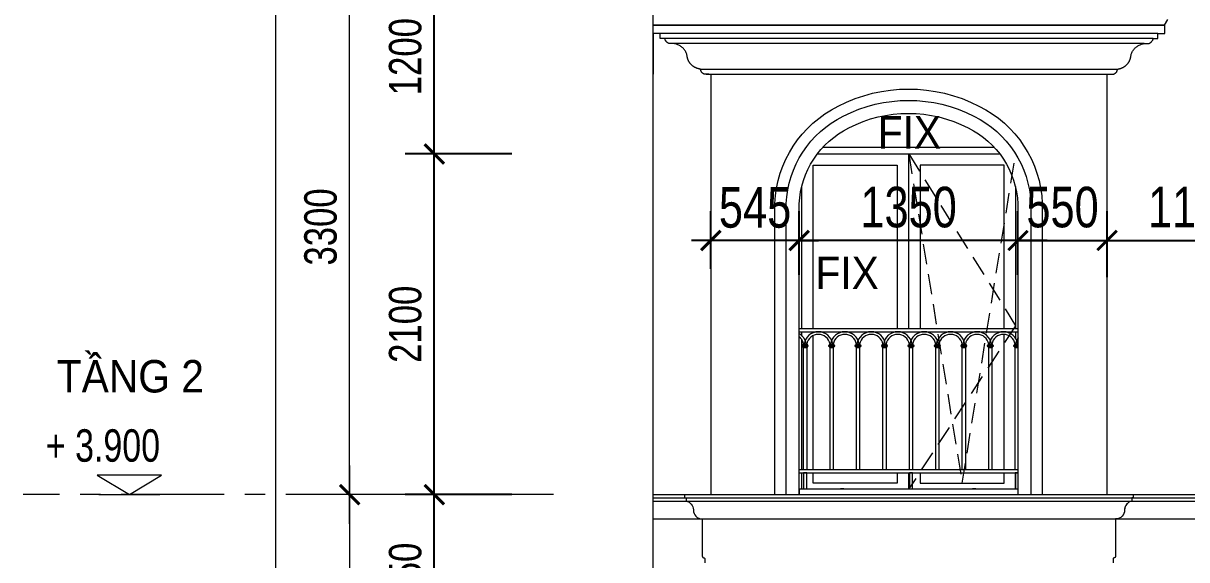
# Model space of a CAD drawing. Header units: millimetres. Extents: x -78046 to 260989, y -99288 to 158505.
# Drawn here: x 208269 to 215448, y 70447 to 73754 of the extents above; entities that cross this region are included whole.
import ezdxf
from ezdxf.xclip import XClip

# ---------------------------------------------------------------- set-up
doc = ezdxf.new("R2010")
doc.units = ezdxf.units.MM
doc.header["$LTSCALE"] = 100
doc.header["$XCLIPFRAME"] = 0
doc.header["$PDMODE"] = 98
doc.linetypes.add('CENTER', pattern=[50.8, 31.75, -6.35, 6.35, -6.35])
doc.linetypes.add('HIDDEN', pattern=[0.375, 0.25, -0.125])
doc.layers.get('Defpoints').update_dxf_attribs({"lineweight": 13})
for name, color, linetype, lineweight in [('-CENTER', 143, 'CENTER', 13), ('-DIM', 9, 'Continuous', 13), ('-DOOR', 137, 'Continuous', 9), ('-HATCH', 8, 'Continuous', 5), ('-HIDE', 3, 'HIDDEN', 13), ('-KH', 143, 'Continuous', 13), ('-LINE1', 7, 'Continuous', 18), ('-TEXT', 7, 'Continuous', 15)]:
    doc.layers.add(name, color=color, linetype=linetype, lineweight=lineweight)
doc.styles.add('1', font='arial.ttf')
doc.styles.add('AVANH', font='VHAVAN_2.TTF', dxfattribs={"width": 0.8})
doc.styles.add('X-5M-DH-TUM1$0$AVANTH', font='arial.ttf', dxfattribs={"width": 0.9})
doc.dimstyles.new('C_100A3', dxfattribs={"dimscale": 100, "dimtxt": 2.5, "dimasz": 1.2, "dimexe": 1.8, "dimexo": 0, "dimgap": 0.75, "dimtad": 1, "dimdec": 0, "dimzin": 0, "dimdsep": 46, "dimtxsty": 'AVANH', "dimblk": 'ARCHTICK', "dimcen": 0, "dimdle": 1.8, "dimclrd": 256, "dimclre": 256, "dimclrt": 7, "dimadec": 0, "dimazin": 0, "dimtfac": 0.0001, "dimtdec": 0, "dimtix": 1, "dimtmove": 2, "dimatfit": 3, "dimldrblk": 'ARCHTICK', "dimfxl": 1.8, "dimtolj": 1, "dimtzin": 0, "dimarcsym": 0})

# ---------------------------------------------------------------- blocks, each defined once
blk = doc.blocks.new('_ARCHTICK')
at = {"const_width": 0.15}
blk.add_lwpolyline([(-0.5, -0.5), (0.5, 0.5)], dxfattribs=at)
blk = doc.blocks.new('*D87')
at = {"layer": '-DIM', "lineweight": -2, "transparency": 16777216}
for p, q in [((-1874.2, 4280), (-1874.2, 20)), ((-1119.9, 4100), (-2054.2, 4100)), ((-1119.9, 200), (-2054.2, 200))]:
    blk.add_line(p, q, dxfattribs=at)
at = {"layer": 'Defpoints', "color": 0, "transparency": 16777216}
for p in [(-1119.9, 4100), (-1874.2, 200), (-1119.9, 200)]:
    blk.add_point(p, dxfattribs=at)
at = {"layer": '-DIM', "lineweight": -2, "transparency": 16777216, "xscale": 120, "yscale": 120, "zscale": 120}
for p, rotation in [((-1874.2, 4100), 90), ((-1874.2, 200), 270)]:
    blk.add_blockref('_ARCHTICK', p, dxfattribs=dict(at, rotation=rotation))
at = {"layer": '-DIM', "color": 7, "transparency": 16777216, "insert": (-2052.7, 2150), "char_height": 200, "attachment_point": 5, "rotation": 90, "style": 'AVANH'}
blk.add_mtext('\\A1;3900', dxfattribs=at)
blk = doc.blocks.new('*D88')
at = {"layer": '-DIM', "lineweight": -2, "transparency": 16777216}
for p, q in [((-1874.2, 3920), (-1874.2, 7580)), ((-1119.9, 7400), (-2054.2, 7400)), ((-1119.9, 4100), (-2054.2, 4100))]:
    blk.add_line(p, q, dxfattribs=at)
at = {"layer": 'Defpoints', "color": 0, "transparency": 16777216}
for p in [(-1874.2, 7400), (-1119.9, 7400), (-1119.9, 4100)]:
    blk.add_point(p, dxfattribs=at)
at = {"layer": '-DIM', "lineweight": -2, "transparency": 16777216, "xscale": 120, "yscale": 120, "zscale": 120}
for p, rotation in [((-1874.2, 7400), 90), ((-1874.2, 4100), 270)]:
    blk.add_blockref('_ARCHTICK', p, dxfattribs=dict(at, rotation=rotation))
at = {"layer": '-DIM', "color": 7, "transparency": 16777216, "insert": (-2052.7, 5750), "char_height": 200, "attachment_point": 5, "rotation": 90, "style": 'AVANH'}
blk.add_mtext('\\A1;3300', dxfattribs=at)
blk = doc.blocks.new('*D92')
at = {"layer": '-DIM', "lineweight": -2, "transparency": 16777216}
for p, q in [((-2329.5, 20), (-2329.5, 14680)), ((-1119.9, 14500), (-2509.5, 14500)), ((-1119.9, 200), (-2509.5, 200))]:
    blk.add_line(p, q, dxfattribs=at)
at = {"layer": 'Defpoints', "color": 0, "transparency": 16777216}
for p in [(-2329.5, 14500), (-1119.9, 14500), (-1119.9, 200)]:
    blk.add_point(p, dxfattribs=at)
at = {"layer": '-DIM', "lineweight": -2, "transparency": 16777216, "xscale": 120, "yscale": 120, "zscale": 120}
for p, rotation in [((-2329.5, 14500), 90), ((-2329.5, 200), 270)]:
    blk.add_blockref('_ARCHTICK', p, dxfattribs=dict(at, rotation=rotation))
at = {"layer": '-DIM', "color": 7, "transparency": 16777216, "insert": (-2507.9, 7350), "char_height": 200, "attachment_point": 5, "rotation": 90, "style": 'AVANH'}
blk.add_mtext('\\A1;14300', dxfattribs=at)
blk = doc.blocks.new('cot')
at = {"layer": '-KH'}
blk.add_line((116899.3, -109063.7), (117274.3, -109063.7), dxfattribs=at)
blk.add_lwpolyline([(117285.6, -108943.7), (116888, -108943.7), (117086.8, -109063.7)], close=True, dxfattribs=at)
blk.add_solid([(117086.8, -109063.7), (117086.8, -108943.7), (117285.6, -108943.7), (117086.8, -109063.7)], dxfattribs=at)
blk = doc.blocks.new('lancan')
for p, q in [((-1.1, 988.8), (6547.2, 988.8)), ((-1.1, 968.8), (6547.2, 968.8)), ((1956.8, 889), (1948.5, 884)), ((1948.5, 884), (1948.5, 882)), ((1958.4, 884), (1948.5, 884)), ((1948.5, 882), (1956.8, 876.9)), ((1958.4, 882), (1948.5, 882)), ((1954.4, 893), (1954.4, 891)), ((1954.4, 893), (1958.4, 893)), ((1954.4, 891), (1956.8, 891)), ((1954.4, 874.9), (1954.4, 872.9)), ((1954.4, 874.9), (1956.8, 874.9)), ((1954.4, 872.9), (1958.4, 872.9)), ((1956.8, 891), (1956.8, 889)), ((1956.8, 891), (1958.4, 891)), ((1956.8, 889), (1979.2, 889)), ((1956.8, 876.9), (1956.8, 874.9)), ((1956.8, 876.9), (1979.2, 876.9)), ((1956.8, 874.9), (1958.4, 874.9)), ((1958.4, 893), (1977.6, 893)), ((1977.6, 891), (1958.4, 891)), ((1958.4, 882), (1958.4, 884)), ((1958.4, 884), (1977.6, 884)), ((1958.4, 882), (1977.6, 882)), ((1977.6, 874.9), (1958.4, 874.9)), ((1958.4, 120), (1958.4, 872.9)), ((1958.4, 872.9), (1977.6, 872.9)), ((1977.6, 893), (1981.6, 893)), ((1977.6, 891), (1979.2, 891)), ((1977.6, 884), (1977.6, 882)), ((1977.6, 884), (1987.4, 884)), ((1977.6, 882), (1987.4, 882)), ((1977.6, 874.9), (1979.2, 874.9)), ((1977.6, 872.9), (1977.6, 120)), ((1977.6, 872.9), (1981.6, 872.9)), ((1979.2, 889), (1979.2, 891)), ((1979.2, 891), (1981.6, 891)), ((1987.4, 884), (1979.2, 889)), ((1979.2, 876.9), (1987.4, 882)), ((1979.2, 874.9), (1979.2, 876.9)), ((1979.2, 874.9), (1981.6, 874.9)), ((1981.6, 891), (1981.6, 893)), ((1981.6, 872.9), (1981.6, 874.9)), ((1987.4, 882), (1987.4, 884)), ((2120, 889), (2111.7, 884)), ((2111.7, 884), (2111.7, 882)), ((2121.6, 884), (2111.7, 884)), ((2111.7, 882), (2120, 876.9)), ((2121.6, 882), (2111.7, 882)), ((2117.6, 893), (2117.6, 891)), ((2117.6, 893), (2121.6, 893)), ((2117.6, 891), (2120, 891)), ((2117.6, 874.9), (2117.6, 872.9)), ((2117.6, 874.9), (2120, 874.9)), ((2117.6, 872.9), (2121.6, 872.9)), ((2120, 891), (2120, 889)), ((2120, 891), (2121.6, 891)), ((2120, 889), (2142.4, 889)), ((2120, 876.9), (2120, 874.9)), ((2120, 876.9), (2142.4, 876.9)), ((2120, 874.9), (2121.6, 874.9)), ((2121.6, 893), (2140.8, 893)), ((2140.8, 891), (2121.6, 891)), ((2121.6, 882), (2121.6, 884)), ((2121.6, 884), (2140.8, 884)), ((2121.6, 882), (2140.8, 882)), ((2140.8, 874.9), (2121.6, 874.9)), ((2121.6, 120), (2121.6, 872.9)), ((2121.6, 872.9), (2140.8, 872.9)), ((2140.8, 893), (2144.8, 893)), ((2140.8, 891), (2142.4, 891)), ((2140.8, 884), (2140.8, 882)), ((2140.8, 884), (2150.6, 884)), ((2140.8, 882), (2150.6, 882)), ((2140.8, 874.9), (2142.4, 874.9)), ((2140.8, 872.9), (2140.8, 120)), ((2140.8, 872.9), (2144.8, 872.9)), ((2142.4, 889), (2142.4, 891)), ((2142.4, 891), (2144.8, 891)), ((2150.6, 884), (2142.4, 889)), ((2142.4, 876.9), (2150.6, 882)), ((2142.4, 874.9), (2142.4, 876.9)), ((2142.4, 874.9), (2144.8, 874.9)), ((2144.8, 891), (2144.8, 893)), ((2144.8, 872.9), (2144.8, 874.9)), ((2150.6, 882), (2150.6, 884)), ((2283.2, 889), (2274.9, 884)), ((2274.9, 884), (2274.9, 882)), ((2284.8, 884), (2274.9, 884)), ((2274.9, 882), (2283.2, 876.9)), ((2284.8, 882), (2274.9, 882)), ((2280.8, 893), (2280.8, 891)), ((2280.8, 893), (2284.8, 893)), ((2280.8, 891), (2283.2, 891)), ((2280.8, 874.9), (2280.8, 872.9)), ((2280.8, 874.9), (2283.2, 874.9)), ((2280.8, 872.9), (2284.8, 872.9)), ((2283.2, 891), (2283.2, 889)), ((2283.2, 891), (2284.8, 891)), ((2283.2, 889), (2305.6, 889)), ((2283.2, 876.9), (2283.2, 874.9)), ((2283.2, 876.9), (2305.6, 876.9)), ((2283.2, 874.9), (2284.8, 874.9)), ((2284.8, 893), (2304, 893)), ((2304, 891), (2284.8, 891)), ((2284.8, 882), (2284.8, 884)), ((2284.8, 884), (2304, 884)), ((2284.8, 882), (2304, 882)), ((2304, 874.9), (2284.8, 874.9)), ((2284.8, 120), (2284.8, 872.9)), ((2284.8, 872.9), (2304, 872.9)), ((2304, 893), (2308, 893)), ((2304, 891), (2305.6, 891)), ((2304, 884), (2304, 882)), ((2304, 884), (2313.8, 884)), ((2304, 882), (2313.8, 882)), ((2304, 874.9), (2305.6, 874.9)), ((2304, 872.9), (2304, 120)), ((2304, 872.9), (2308, 872.9)), ((2305.6, 889), (2305.6, 891)), ((2305.6, 891), (2308, 891)), ((2313.8, 884), (2305.6, 889)), ((2305.6, 876.9), (2313.8, 882)), ((2305.6, 874.9), (2305.6, 876.9)), ((2305.6, 874.9), (2308, 874.9)), ((2308, 891), (2308, 893)), ((2308, 872.9), (2308, 874.9)), ((2313.8, 882), (2313.8, 884)), ((2446.4, 889), (2438.1, 884)), ((2438.1, 884), (2438.1, 882)), ((2448, 884), (2438.1, 884)), ((2438.1, 882), (2446.4, 876.9)), ((2448, 882), (2438.1, 882)), ((2444, 893), (2444, 891)), ((2444, 893), (2448, 893)), ((2444, 891), (2446.4, 891)), ((2444, 874.9), (2444, 872.9)), ((2444, 874.9), (2446.4, 874.9)), ((2444, 872.9), (2448, 872.9)), ((2446.4, 891), (2446.4, 889)), ((2446.4, 891), (2448, 891)), ((2446.4, 889), (2468.8, 889)), ((2446.4, 876.9), (2446.4, 874.9)), ((2446.4, 876.9), (2468.8, 876.9)), ((2446.4, 874.9), (2448, 874.9)), ((2448, 893), (2467.2, 893)), ((2467.2, 891), (2448, 891)), ((2448, 882), (2448, 884)), ((2448, 884), (2467.2, 884)), ((2448, 882), (2467.2, 882)), ((2467.2, 874.9), (2448, 874.9)), ((2448, 120), (2448, 872.9)), ((2448, 872.9), (2467.2, 872.9)), ((2467.2, 893), (2471.2, 893)), ((2467.2, 891), (2468.8, 891)), ((2467.2, 884), (2467.2, 882)), ((2467.2, 884), (2477, 884)), ((2467.2, 882), (2477, 882)), ((2467.2, 874.9), (2468.8, 874.9)), ((2467.2, 872.9), (2467.2, 120)), ((2467.2, 872.9), (2471.2, 872.9)), ((2468.8, 889), (2468.8, 891)), ((2468.8, 891), (2471.2, 891)), ((2477, 884), (2468.8, 889)), ((2468.8, 876.9), (2477, 882)), ((2468.8, 874.9), (2468.8, 876.9)), ((2468.8, 874.9), (2471.2, 874.9)), ((2471.2, 891), (2471.2, 893)), ((2471.2, 872.9), (2471.2, 874.9)), ((2477, 882), (2477, 884)), ((2609.6, 889), (2601.3, 884)), ((2601.3, 884), (2601.3, 882)), ((2611.2, 884), (2601.3, 884)), ((2601.3, 882), (2609.6, 876.9)), ((2611.2, 882), (2601.3, 882)), ((2607.2, 893), (2607.2, 891)), ((2607.2, 893), (2611.2, 893)), ((2607.2, 891), (2609.6, 891)), ((2607.2, 874.9), (2607.2, 872.9)), ((2607.2, 874.9), (2609.6, 874.9)), ((2607.2, 872.9), (2611.2, 872.9)), ((2609.6, 891), (2609.6, 889)), ((2609.6, 891), (2611.2, 891)), ((2609.6, 889), (2632, 889)), ((2609.6, 876.9), (2609.6, 874.9)), ((2609.6, 876.9), (2632, 876.9)), ((2609.6, 874.9), (2611.2, 874.9)), ((2611.2, 893), (2630.4, 893)), ((2630.4, 891), (2611.2, 891)), ((2611.2, 882), (2611.2, 884)), ((2611.2, 884), (2630.4, 884)), ((2611.2, 882), (2630.4, 882)), ((2630.4, 874.9), (2611.2, 874.9)), ((2611.2, 120), (2611.2, 872.9)), ((2611.2, 872.9), (2630.4, 872.9)), ((2630.4, 893), (2634.4, 893)), ((2630.4, 891), (2632, 891)), ((2630.4, 884), (2630.4, 882)), ((2630.4, 884), (2640.2, 884)), ((2630.4, 882), (2640.2, 882)), ((2630.4, 874.9), (2632, 874.9)), ((2630.4, 872.9), (2630.4, 120)), ((2630.4, 872.9), (2634.4, 872.9)), ((2632, 889), (2632, 891)), ((2632, 891), (2634.4, 891)), ((2640.2, 884), (2632, 889)), ((2632, 876.9), (2640.2, 882)), ((2632, 874.9), (2632, 876.9)), ((2632, 874.9), (2634.4, 874.9)), ((2634.4, 891), (2634.4, 893)), ((2634.4, 872.9), (2634.4, 874.9)), ((2640.2, 882), (2640.2, 884)), ((2772.8, 889), (2764.5, 884)), ((2764.5, 884), (2764.5, 882)), ((2774.4, 884), (2764.5, 884)), ((2764.5, 882), (2772.8, 876.9)), ((2774.4, 882), (2764.5, 882)), ((2770.4, 893), (2770.4, 891)), ((2770.4, 893), (2774.4, 893)), ((2770.4, 891), (2772.8, 891)), ((2770.4, 874.9), (2770.4, 872.9)), ((2770.4, 874.9), (2772.8, 874.9)), ((2770.4, 872.9), (2774.4, 872.9)), ((2772.8, 891), (2772.8, 889)), ((2772.8, 891), (2774.4, 891)), ((2772.8, 889), (2795.2, 889)), ((2772.8, 876.9), (2772.8, 874.9)), ((2772.8, 876.9), (2795.2, 876.9)), ((2772.8, 874.9), (2774.4, 874.9)), ((2774.4, 893), (2793.6, 893)), ((2793.6, 891), (2774.4, 891)), ((2774.4, 882), (2774.4, 884)), ((2774.4, 884), (2793.6, 884)), ((2774.4, 882), (2793.6, 882)), ((2793.6, 874.9), (2774.4, 874.9)), ((2774.4, 120), (2774.4, 872.9)), ((2774.4, 872.9), (2793.6, 872.9)), ((2793.6, 893), (2797.6, 893)), ((2793.6, 891), (2795.2, 891)), ((2793.6, 884), (2793.6, 882)), ((2793.6, 884), (2803.4, 884)), ((2793.6, 882), (2803.4, 882)), ((2793.6, 874.9), (2795.2, 874.9)), ((2793.6, 872.9), (2793.6, 120)), ((2793.6, 872.9), (2797.6, 872.9)), ((2795.2, 889), (2795.2, 891)), ((2795.2, 891), (2797.6, 891)), ((2803.4, 884), (2795.2, 889)), ((2795.2, 876.9), (2803.4, 882)), ((2795.2, 874.9), (2795.2, 876.9)), ((2795.2, 874.9), (2797.6, 874.9)), ((2797.6, 891), (2797.6, 893)), ((2797.6, 872.9), (2797.6, 874.9)), ((2803.4, 882), (2803.4, 884)), ((2936, 889), (2927.7, 884)), ((2927.7, 884), (2927.7, 882)), ((2937.6, 884), (2927.7, 884)), ((2927.7, 882), (2936, 876.9)), ((2937.6, 882), (2927.7, 882)), ((2933.6, 893), (2933.6, 891)), ((2933.6, 893), (2937.6, 893)), ((2933.6, 891), (2936, 891)), ((2933.6, 874.9), (2933.6, 872.9)), ((2933.6, 874.9), (2936, 874.9)), ((2933.6, 872.9), (2937.6, 872.9)), ((2936, 891), (2936, 889)), ((2936, 891), (2937.6, 891)), ((2936, 889), (2958.4, 889)), ((2936, 876.9), (2936, 874.9)), ((2936, 876.9), (2958.4, 876.9)), ((2936, 874.9), (2937.6, 874.9)), ((2937.6, 893), (2956.8, 893)), ((2956.8, 891), (2937.6, 891)), ((2937.6, 882), (2937.6, 884)), ((2937.6, 884), (2956.8, 884)), ((2937.6, 882), (2956.8, 882)), ((2956.8, 874.9), (2937.6, 874.9)), ((2937.6, 120), (2937.6, 872.9)), ((2937.6, 872.9), (2956.8, 872.9)), ((2956.8, 893), (2960.8, 893)), ((2956.8, 891), (2958.4, 891)), ((2956.8, 884), (2956.8, 882)), ((2956.8, 884), (2966.6, 884)), ((2956.8, 882), (2966.6, 882)), ((2956.8, 874.9), (2958.4, 874.9)), ((2956.8, 872.9), (2956.8, 120)), ((2956.8, 872.9), (2960.8, 872.9)), ((2958.4, 889), (2958.4, 891)), ((2958.4, 891), (2960.8, 891)), ((2966.6, 884), (2958.4, 889)), ((2958.4, 876.9), (2966.6, 882)), ((2958.4, 874.9), (2958.4, 876.9)), ((2958.4, 874.9), (2960.8, 874.9)), ((2960.8, 891), (2960.8, 893)), ((2960.8, 872.9), (2960.8, 874.9)), ((2966.6, 882), (2966.6, 884)), ((3099.2, 889), (3090.9, 884)), ((3090.9, 884), (3090.9, 882)), ((3100.8, 884), (3090.9, 884)), ((3090.9, 882), (3099.2, 876.9)), ((3100.8, 882), (3090.9, 882)), ((3096.8, 893), (3096.8, 891)), ((3096.8, 893), (3100.8, 893)), ((3096.8, 891), (3099.2, 891)), ((3096.8, 874.9), (3096.8, 872.9)), ((3096.8, 874.9), (3099.2, 874.9)), ((3096.8, 872.9), (3100.8, 872.9)), ((3099.2, 891), (3099.2, 889)), ((3099.2, 891), (3100.8, 891)), ((3099.2, 889), (3121.6, 889)), ((3099.2, 876.9), (3099.2, 874.9)), ((3099.2, 876.9), (3121.6, 876.9)), ((3099.2, 874.9), (3100.8, 874.9)), ((3100.8, 893), (3120, 893)), ((3120, 891), (3100.8, 891)), ((3100.8, 882), (3100.8, 884)), ((3100.8, 884), (3120, 884)), ((3100.8, 882), (3120, 882)), ((3120, 874.9), (3100.8, 874.9)), ((3100.8, 120), (3100.8, 872.9)), ((3100.8, 872.9), (3120, 872.9)), ((3120, 893), (3124, 893)), ((3120, 891), (3121.6, 891)), ((3120, 884), (3120, 882)), ((3120, 884), (3129.8, 884)), ((3120, 882), (3129.8, 882)), ((3120, 874.9), (3121.6, 874.9)), ((3120, 872.9), (3120, 120)), ((3120, 872.9), (3124, 872.9)), ((3121.6, 889), (3121.6, 891)), ((3121.6, 891), (3124, 891)), ((3129.8, 884), (3121.6, 889)), ((3121.6, 876.9), (3129.8, 882)), ((3121.6, 874.9), (3121.6, 876.9)), ((3121.6, 874.9), (3124, 874.9)), ((3124, 891), (3124, 893)), ((3124, 872.9), (3124, 874.9)), ((3129.8, 882), (3129.8, 884)), ((3262.4, 889), (3254.1, 884)), ((3254.1, 884), (3254.1, 882)), ((3264, 884), (3254.1, 884)), ((3254.1, 882), (3262.4, 876.9)), ((3264, 882), (3254.1, 882)), ((3260, 893), (3260, 891)), ((3260, 893), (3264, 893)), ((3260, 891), (3262.4, 891)), ((3260, 874.9), (3260, 872.9)), ((3260, 874.9), (3262.4, 874.9)), ((3260, 872.9), (3264, 872.9)), ((3262.4, 891), (3262.4, 889)), ((3262.4, 891), (3264, 891)), ((3262.4, 889), (3284.8, 889)), ((3262.4, 876.9), (3262.4, 874.9)), ((3262.4, 876.9), (3284.8, 876.9)), ((3262.4, 874.9), (3264, 874.9)), ((3264, 893), (3283.2, 893)), ((3283.2, 891), (3264, 891)), ((3264, 882), (3264, 884)), ((3264, 884), (3283.2, 884)), ((3264, 882), (3283.2, 882)), ((3283.2, 874.9), (3264, 874.9)), ((3264, 120), (3264, 872.9)), ((3264, 872.9), (3283.2, 872.9)), ((3283.2, 893), (3287.2, 893)), ((3283.2, 891), (3284.8, 891)), ((3283.2, 884), (3283.2, 882)), ((3283.2, 884), (3293, 884)), ((3283.2, 882), (3293, 882)), ((3283.2, 874.9), (3284.8, 874.9)), ((3283.2, 872.9), (3283.2, 120)), ((3283.2, 872.9), (3287.2, 872.9)), ((-1.1, 120), (6547.2, 120)), ((-1.1, 100), (6547.2, 100)), ((-1.1, 0), (6547.2, 0))]:
    blk.add_line(p, q)
for points in [[(1977.6, 100), (1958.4, 100), (1958.4, 0), (1977.6, 0)], [(2630.4, 100), (2611.2, 100), (2611.2, 0), (2630.4, 0)], [(3283.2, 100), (3264, 100), (3264, 0), (3283.2, 0)]]:
    blk.add_lwpolyline(points, close=True)
for centre, radius, start, end in [((1886.4, 879.8), 89.2, 8.53041, 171.46959), ((1886.4, 879.8), 73.2, 10.41372, 169.58628), ((2049.6, 879.8), 89.2, 8.53041, 171.46959), ((2049.6, 879.8), 73.2, 10.41372, 169.58628), ((2212.8, 879.8), 89.2, 8.53041, 171.46959), ((2212.8, 879.8), 73.2, 10.41372, 169.58628), ((2376, 879.8), 89.2, 8.53041, 171.46959), ((2376, 879.8), 73.2, 10.41372, 169.58628), ((2539.2, 879.8), 89.2, 8.53041, 171.46959), ((2539.2, 879.8), 73.2, 10.41372, 169.58628), ((2702.4, 879.8), 89.2, 8.53041, 171.46959), ((2702.4, 879.8), 73.2, 10.41372, 169.58628), ((2865.6, 879.8), 89.2, 8.53041, 171.46959), ((2865.6, 879.8), 73.2, 10.41372, 169.58628), ((3028.8, 879.8), 89.2, 8.53041, 171.46959), ((3028.8, 879.8), 73.2, 10.41372, 169.58628), ((3192, 879.8), 89.2, 8.53041, 171.46959), ((3192, 879.8), 73.2, 10.41372, 169.58628), ((3355.2, 879.8), 89.2, 8.53041, 171.46959), ((3355.2, 879.8), 73.2, 10.41372, 169.58628)]:
    blk.add_arc(centre, radius, start, end)
blk = doc.blocks.new('*D599')
at = {"layer": 'Defpoints', "lineweight": -2, "transparency": 16777216}
for p, q in [((213057, 72203.2), (213057, 72594.6)), ((214407, 72203.2), (214407, 72594.6)), ((214587, 72414.6), (212877, 72414.6))]:
    blk.add_line(p, q, dxfattribs=at)
at = {"layer": 'Defpoints', "color": 0, "transparency": 16777216}
for p in [(213057, 72414.6), (213057, 72203.2), (214407, 72203.2)]:
    blk.add_point(p, dxfattribs=at)
at = {"layer": 'Defpoints', "lineweight": -2, "transparency": 16777216, "xscale": 120, "yscale": 120, "zscale": 120, "rotation": 180}
blk.add_blockref('_ARCHTICK', (213057, 72414.6), dxfattribs=at)
at = {"layer": 'Defpoints', "lineweight": -2, "transparency": 16777216, "xscale": 120, "yscale": 120, "zscale": 120}
blk.add_blockref('_ARCHTICK', (214407, 72414.6), dxfattribs=at)
at = {"layer": 'Defpoints', "color": 7, "transparency": 16777216, "insert": (213732, 72618.9), "char_height": 250, "attachment_point": 5, "style": 'AVANH'}
blk.add_mtext('\\A1;1350', dxfattribs=at)
blk = doc.blocks.new('*D590')
at = {"layer": 'Defpoints', "lineweight": -2, "transparency": 16777216}
for p, q in [((212512.1, 72239.6), (212512.1, 72594.6)), ((213057, 72265.6), (213057, 72594.6)), ((212512.1, 72414.6), (212392.1, 72414.6)), ((213057, 72414.6), (212512.1, 72414.6)), ((213057, 72414.6), (213177, 72414.6))]:
    blk.add_line(p, q, dxfattribs=at)
at = {"layer": 'Defpoints', "color": 0, "transparency": 16777216}
for p in [(212512.1, 72414.6), (212512.1, 72239.6), (213057, 72265.6)]:
    blk.add_point(p, dxfattribs=at)
at = {"layer": 'Defpoints', "lineweight": -2, "transparency": 16777216, "xscale": 120, "yscale": 120, "zscale": 120}
blk.add_blockref('_ARCHTICK', (212512.1, 72414.6), dxfattribs=at)
at = {"layer": 'Defpoints', "lineweight": -2, "transparency": 16777216, "xscale": 120, "yscale": 120, "zscale": 120, "rotation": 180}
blk.add_blockref('_ARCHTICK', (213057, 72414.6), dxfattribs=at)
at = {"layer": 'Defpoints', "color": 7, "transparency": 16777216, "insert": (212784.6, 72616.9), "char_height": 250, "attachment_point": 5, "style": 'AVANH'}
blk.add_mtext('\\A1;545', dxfattribs=at)
blk = doc.blocks.new('*D591')
at = {"layer": 'Defpoints', "lineweight": -2, "transparency": 16777216}
for p, q in [((214407, 72249.8), (214407, 72594.6)), ((214956.9, 72189.1), (214956.9, 72594.6)), ((214407, 72414.6), (214287, 72414.6)), ((214407, 72414.6), (214956.9, 72414.6)), ((214956.9, 72414.6), (215076.9, 72414.6))]:
    blk.add_line(p, q, dxfattribs=at)
at = {"layer": 'Defpoints', "color": 0, "transparency": 16777216}
for p in [(214956.9, 72414.6), (214407, 72249.8), (214956.9, 72189.1)]:
    blk.add_point(p, dxfattribs=at)
at = {"layer": 'Defpoints', "lineweight": -2, "transparency": 16777216, "xscale": 120, "yscale": 120, "zscale": 120}
blk.add_blockref('_ARCHTICK', (214407, 72414.6), dxfattribs=at)
at = {"layer": 'Defpoints', "lineweight": -2, "transparency": 16777216, "xscale": 120, "yscale": 120, "zscale": 120, "rotation": 180}
blk.add_blockref('_ARCHTICK', (214956.9, 72414.6), dxfattribs=at)
at = {"layer": 'Defpoints', "color": 7, "transparency": 16777216, "insert": (214682, 72618.9), "char_height": 250, "attachment_point": 5, "style": 'AVANH'}
blk.add_mtext('\\A1;550', dxfattribs=at)
blk = doc.blocks.new('*D587')
at = {"layer": 'Defpoints', "lineweight": -2, "transparency": 16777216}
for p, q in [((214956.9, 72189.1), (214956.9, 72594.6)), ((216056.7, 72203.2), (216056.7, 72594.6)), ((214776.9, 72414.6), (216236.7, 72414.6))]:
    blk.add_line(p, q, dxfattribs=at)
at = {"layer": 'Defpoints', "color": 0, "transparency": 16777216}
for p in [(216056.7, 72414.6), (214956.9, 72189.1), (216056.7, 72203.2)]:
    blk.add_point(p, dxfattribs=at)
at = {"layer": 'Defpoints', "lineweight": -2, "transparency": 16777216, "xscale": 120, "yscale": 120, "zscale": 120, "rotation": 180}
blk.add_blockref('_ARCHTICK', (214956.9, 72414.6), dxfattribs=at)
at = {"layer": 'Defpoints', "lineweight": -2, "transparency": 16777216, "xscale": 120, "yscale": 120, "zscale": 120}
blk.add_blockref('_ARCHTICK', (216056.7, 72414.6), dxfattribs=at)
at = {"layer": 'Defpoints', "color": 7, "transparency": 16777216, "insert": (215506.8, 72618.9), "char_height": 250, "attachment_point": 5, "style": 'AVANH'}
blk.add_mtext('\\A1;1100', dxfattribs=at)
blk = doc.blocks.new('*D575')
at = {"layer": '-DIM', "lineweight": -2, "transparency": 16777216}
for p, q in [((210805.1, 70668), (210805.1, 73128)), ((211284.7, 72948), (210625.1, 72948)), ((211284.7, 70848), (210625.1, 70848))]:
    blk.add_line(p, q, dxfattribs=at)
at = {"layer": 'Defpoints', "color": 0, "transparency": 16777216}
for p in [(210805.1, 72948), (211284.7, 72948), (211284.7, 70848)]:
    blk.add_point(p, dxfattribs=at)
at = {"layer": '-DIM', "lineweight": -2, "transparency": 16777216, "xscale": 120, "yscale": 120, "zscale": 120}
for p, rotation in [((210805.1, 72948), 90), ((210805.1, 70848), 270)]:
    blk.add_blockref('_ARCHTICK', p, dxfattribs=dict(at, rotation=rotation))
at = {"layer": '-DIM', "color": 7, "transparency": 16777216, "insert": (210626.7, 71898), "char_height": 200, "attachment_point": 5, "rotation": 90, "style": 'AVANH'}
blk.add_mtext('\\A1;2100', dxfattribs=at)
blk = doc.blocks.new('*D574')
at = {"layer": '-DIM', "lineweight": -2, "transparency": 16777216}
for p, q in [((210805.1, 69718.5), (210805.1, 71028)), ((211284.7, 70848), (210625.1, 70848)), ((211284.7, 69898.5), (210625.1, 69898.5))]:
    blk.add_line(p, q, dxfattribs=at)
at = {"layer": 'Defpoints', "color": 0, "transparency": 16777216}
for p in [(210805.1, 70848), (211284.7, 70848), (211284.7, 69898.5)]:
    blk.add_point(p, dxfattribs=at)
at = {"layer": '-DIM', "lineweight": -2, "transparency": 16777216, "xscale": 120, "yscale": 120, "zscale": 120}
for p, rotation in [((210805.1, 70848), 90), ((210805.1, 69898.5), 270)]:
    blk.add_blockref('_ARCHTICK', p, dxfattribs=dict(at, rotation=rotation))
at = {"layer": '-DIM', "color": 7, "transparency": 16777216, "insert": (210626.7, 70373.2), "char_height": 200, "attachment_point": 5, "rotation": 90, "style": 'AVANH'}
blk.add_mtext('\\A1;950', dxfattribs=at)
blk = doc.blocks.new('*D576')
at = {"layer": '-DIM', "lineweight": -2, "transparency": 16777216}
for p, q in [((210805.1, 72768), (210805.1, 74328)), ((211284.7, 74148), (210625.1, 74148)), ((211284.7, 72948), (210625.1, 72948))]:
    blk.add_line(p, q, dxfattribs=at)
at = {"layer": 'Defpoints', "color": 0, "transparency": 16777216}
for p in [(210805.1, 74148), (211284.7, 74148), (211284.7, 72948)]:
    blk.add_point(p, dxfattribs=at)
at = {"layer": '-DIM', "lineweight": -2, "transparency": 16777216, "xscale": 120, "yscale": 120, "zscale": 120}
for p, rotation in [((210805.1, 74148), 90), ((210805.1, 72948), 270)]:
    blk.add_blockref('_ARCHTICK', p, dxfattribs=dict(at, rotation=rotation))
at = {"layer": '-DIM', "color": 7, "transparency": 16777216, "insert": (210626.7, 73548), "char_height": 200, "attachment_point": 5, "rotation": 90, "style": 'AVANH'}
blk.add_mtext('\\A1;1200', dxfattribs=at)
blk = doc.blocks.new('ƯEQ')
at = {"layer": '-CENTER', "ltscale": 0.2}
blk.add_line((-616.7, 4100), (-3887.9, 4100), dxfattribs=at)
at = {"layer": '-CENTER'}
blk.add_blockref('cot', (-120320.2, 113163.7), dxfattribs=at)
at = {"layer": '-TEXT', "color": 2, "style": 'X-5M-DH-TUM1$0$AVANTH', "width": 0.9}
blk.add_text('TẦNG 2', height=200, dxfattribs=at).set_placement((-3681.2, 4729.6))
at = {"layer": '-TEXT', "style": '1', "width": 0.75}
blk.add_text('+ 3.900', height=200, dxfattribs=at).set_placement((-3748.7, 4302.8))
at = {"layer": '-DIM'}
for base, p1, p2, picture, middle in [((-2329.5, 14500), (-1119.9, 200), (-1119.9, 14500), '*D92', (-2507.9, 7350)), ((-1874.2, 7400), (-1119.9, 4100), (-1119.9, 7400), '*D88', (-2052.7, 5750)), ((-1874.2, 200), (-1119.9, 4100), (-1119.9, 200), '*D87', (-2052.7, 2150))]:
    dim = blk.add_linear_dim(base=base, p1=p1, p2=p2, angle=90, dimstyle='C_100A3', override={"dimtxt": 2}, dxfattribs=at)
    dim.commit()
    dim.dimension.update_dxf_attribs({"geometry": picture, "text_midpoint": middle})

msp = doc.modelspace()

# ---------------------------------------------------------------- linework, layer by layer
at = {"layer": '-DOOR', "lineweight": 9}
for p, q in [((213168.8, 72948), (213732.5, 72948)), ((214261.6, 72988), (213202.3, 72988)), ((213732.5, 72948), (214295.2, 72948)), ((213732.5, 71871.8), (213732.5, 72948)), ((213142.5, 72878), (213662, 72878)), ((213142.5, 71871.8), (213142.5, 72878)), ((213662, 72878), (213662, 71871.8)), ((213803, 72878), (213803, 71871.8)), ((214322.5, 72878), (213803, 72878)), ((214322.5, 71871.8), (214322.5, 72878)), ((213072.5, 71871.8), (213072.5, 72749.7)), ((214392.5, 72746.9), (214392.5, 71871.8)), ((213072.5, 71825.7), (213072.5, 71851.8)), ((213072.5, 71003), (213072.5, 71799.6)), ((213142.5, 71844.8), (213142.5, 71851.8)), ((213142.5, 71003), (213142.5, 71827.1)), ((214322.5, 71003), (214322.5, 71836)), ((214392.5, 71851.8), (214392.5, 71810)), ((213072.5, 70883), (213072.5, 70983)), ((213142.5, 70918), (213142.5, 70983)), ((213662, 70983), (213662, 70918)), ((213732, 70983), (213732, 70883)), ((213733, 70983), (213733, 70883)), ((213803, 70983), (213803, 70918)), ((214322.5, 70918), (214322.5, 70983)), ((214392.5, 70983), (214392.5, 70883)), ((213662, 70918), (213142.5, 70918)), ((213803, 70918), (214322.5, 70918))]:
    msp.add_line(p, q, dxfattribs=at)
at = {"layer": '-HATCH'}
for p, q in [((215329.8, 73776.8), (215309.1, 73742.8)), ((215270, 73691.2), (212156.9, 73691.2)), ((212156.9, 73629.2), (212156.9, 73629.2)), ((215240.8, 73659.4), (212199.7, 73659.7)), ((215186.2, 73628.2), (212262, 73628.2)), ((212156.9, 73469.2), (212156.9, 73469.2)), ((215020.6, 73469.2), (212448.7, 73469.2)), ((212156.9, 70828), (218156.9, 70828)), ((212156.9, 70808), (218156.9, 70808)), ((212156.9, 70698), (218156.9, 70698))]:
    msp.add_line(p, q, dxfattribs=at)
msp.add_lwpolyline([(212977, 70848.1), (212977, 72641.6, -0.27311), (213329.2, 73180.7, -0.24268), (214134.7, 73180.6, -0.274788), (214487, 72641.7), (214487, 70848.1)], format="xyb", dxfattribs=at)
at = {"layer": '-HIDE', "ltscale": 5}
for points in [[(213732.5, 72948), (214392.5, 71889.3), (213733, 70883)], [(213732.5, 72948), (214062.8, 70918), (214392.3, 72948)]]:
    msp.add_lwpolyline(points, dxfattribs=at)
at = {"layer": '-LINE1', "color": 0, "lineweight": 20}
for p, q in [((212156.9, 66748), (212156.9, 81398)), ((212160.2, 73742.8), (212159.9, 73742.8)), ((212160.2, 73742.8), (212160.2, 73742.8)), ((215308.8, 73742.8), (215308.9, 73742.8)), ((215308.9, 73742.8), (215309.1, 73742.8)), ((212156.9, 73691.2), (212156.9, 73659.7)), ((212156.9, 73691.2), (212156.9, 73691.2)), ((215312.1, 73691.2), (215312.1, 73691.2)), ((212156.9, 73659.7), (212156.9, 73628.2)), ((212156.9, 73628.2), (212156.9, 73470.7)), ((212156.9, 73470.7), (212156.9, 73439.2)), ((212156.9, 70848.1), (212156.9, 73439.2)), ((212481.9, 73439.2), (214970.8, 73439.2)), ((212512.1, 73439.2), (212512.1, 70848.1)), ((214956.9, 70848.1), (214956.9, 73439.2)), ((213057, 70883), (213057, 70848.1)), ((213057, 70883), (213083.5, 70883)), ((213083.5, 70883), (213123.5, 70883)), ((213123.5, 70883), (213312.8, 70883)), ((213331.8, 70883), (213312.8, 70883)), ((213331.8, 70883), (213732, 70883)), ((213732, 70883), (213733, 70883)), ((213733, 70883), (214126.8, 70883)), ((214146.8, 70883), (214126.8, 70883)), ((214146.8, 70883), (214341.5, 70883)), ((214341.5, 70883), (214381.5, 70883)), ((214381.5, 70883), (214407, 70883)), ((212156.9, 70848.1), (218156.9, 70848.1)), ((215077.5, 70788.5), (215075.6, 70786)), ((215079.6, 70790.9), (215077.5, 70788.5)), ((215081.9, 70793.2), (215079.6, 70790.9)), ((215054.1, 70720), (215052.2, 70717.5)), ((215055.9, 70722.6), (215054.1, 70720)), ((215057.6, 70725.4), (215055.9, 70722.6)), ((215059.1, 70728.2), (215057.6, 70725.4)), ((215060.4, 70731.1), (215059.1, 70728.2)), ((215061.6, 70734.1), (215060.4, 70731.1)), ((215062.6, 70737.2), (215061.6, 70734.1)), ((215063.4, 70740.3), (215062.6, 70737.2)), ((215064, 70743.4), (215063.4, 70740.3)), ((215064.5, 70746.6), (215064, 70743.4)), ((215064.8, 70749.8), (215064.5, 70746.6)), ((215064.9, 70756.2), (215064.8, 70749.8)), ((215065.2, 70759.4), (215064.9, 70756.2)), ((215065.7, 70762.6), (215065.2, 70759.4)), ((215066.3, 70765.7), (215065.7, 70762.6)), ((215067.1, 70768.8), (215066.3, 70765.7)), ((215068.1, 70771.9), (215067.1, 70768.8)), ((215069.3, 70774.8), (215068.1, 70771.9)), ((215070.6, 70777.8), (215069.3, 70774.8)), ((215072.1, 70780.6), (215070.6, 70777.8)), ((215073.8, 70783.3), (215072.1, 70780.6)), ((215075.6, 70786), (215073.8, 70783.3))]:
    msp.add_line(p, q, dxfattribs=at)
for points in [[(212498.5, 73439.2), (212498.5, 73439.2), (212481.9, 73439.2), (212479.7, 73439.2), (212477.5, 73439.4), (212475.4, 73439.8), (212473.3, 73440.2), (212471.2, 73440.8), (212469.2, 73441.6), (212467.2, 73442.4), (212465.3, 73443.4), (212463.4, 73444.5), (212461.6, 73445.7), (212460, 73447), (212458.4, 73448.4), (212456.9, 73449.9), (212455.5, 73451.5), (212454.2, 73453.2), (212453.1, 73454.9), (212452.1, 73456.7), (212451.2, 73458.6), (212450.4, 73460.5), (212449.8, 73462.5), (212449.3, 73464.5), (212448.9, 73466.6), (212448.7, 73468.6), (212448.6, 73470.7), (212446, 73471), (212443.4, 73471.5), (212440.9, 73472), (212438.3, 73472.5), (212435.7, 73473.1), (212433.2, 73473.8), (212430.7, 73474.6), (212428.2, 73475.4), (212425.8, 73476.3), (212423.3, 73477.2), (212420.9, 73478.3), (212418.5, 73479.3), (212416.2, 73480.5), (212413.9, 73481.7), (212411.6, 73482.9), (212409.4, 73484.2), (212407.2, 73485.6), (212405, 73487), (212402.9, 73488.5), (212400.8, 73490), (212398.8, 73491.6), (212396.8, 73493.3), (212394.9, 73494.9), (212393, 73496.7), (212391.1, 73498.5), (212389.4, 73500.3), (212387.6, 73502.2), (212385.9, 73504.1), (212384.3, 73506.1), (212382.8, 73508.1), (212381.3, 73510.1), (212379.8, 73512.2), (212378.4, 73514.3), (212377.1, 73516.5), (212375.9, 73518.7), (212374.7, 73520.9), (212373.5, 73523.2), (212372.5, 73525.4), (212371.5, 73527.7), (212370.5, 73530.1), (212369.7, 73532.4), (212368.9, 73534.8), (212368.1, 73537.2), (212367.5, 73539.6), (212366.9, 73542.1), (212366.4, 73544.5), (212365.9, 73547), (212365, 73553.1), (212363.9, 73558), (212362.6, 73562.8), (212361, 73567.6), (212359.1, 73572.3), (212357, 73576.8), (212354.6, 73581.3), (212352, 73585.6), (212349.1, 73589.8), (212345.9, 73593.8), (212342.6, 73597.6), (212339, 73601.3), (212335.2, 73604.8), (212331.3, 73608), (212327.1, 73611.1), (212322.8, 73614), (212318.3, 73616.6), (212313.7, 73619), (212308.9, 73621.1), (212304.1, 73623), (212299.1, 73624.7), (212294, 73626.1), (212288.9, 73627.2), (212282.8, 73628.2), (212263.8, 73628.1), (212261.6, 73628.2), (212259.5, 73628.4), (212257.3, 73628.7), (212255.2, 73629.2), (212253.1, 73629.8), (212251.1, 73630.5), (212249.1, 73631.4), (212247.2, 73632.3), (212245.3, 73633.4), (212243.6, 73634.6), (212241.9, 73635.9), (212240.3, 73637.3), (212238.8, 73638.8), (212237.4, 73640.4), (212236.2, 73642.1), (212235, 73643.9), (212234, 73645.7), (212231.1, 73647.4), (212230.3, 73649.3), (212229.7, 73651.3), (212229.2, 73653.3), (212228.9, 73655.3), (212228.6, 73657.4), (212228.6, 73659.4), (212199.3, 73659.7), (212199.3, 73691.2), (212156.6, 73691.2), (212156.6, 73742.8), (212156.8, 73742.8), (212156.9, 73742.8), (215312.1, 73742.8)], [(212498.5, 73439.2), (214970.5, 73439.2), (214987.2, 73439.2), (214989.3, 73439.2), (214991.5, 73439.4), (214993.7, 73439.8), (214995.8, 73440.2), (214997.9, 73440.8), (214999.9, 73441.6), (215001.9, 73442.4), (215003.8, 73443.4), (215005.6, 73444.5), (215007.4, 73445.7), (215009.1, 73447), (215010.7, 73448.4), (215012.2, 73449.9), (215013.5, 73451.5), (215014.8, 73453.2), (215016, 73454.9), (215017, 73456.7), (215017.9, 73458.6), (215018.6, 73460.5), (215019.3, 73462.5), (215019.8, 73464.5), (215020.1, 73466.6), (215020.3, 73468.6), (215020.4, 73470.7), (215023, 73471), (215025.6, 73471.5), (215028.2, 73472), (215030.8, 73472.5), (215033.3, 73473.1), (215035.8, 73473.8), (215038.3, 73474.6), (215040.8, 73475.4), (215043.3, 73476.3), (215045.7, 73477.2), (215048.1, 73478.3), (215050.5, 73479.3), (215052.9, 73480.5), (215055.2, 73481.7), (215057.4, 73482.9), (215059.7, 73484.2), (215061.9, 73485.6), (215064, 73487), (215066.2, 73488.5), (215068.2, 73490), (215070.3, 73491.6), (215072.2, 73493.3), (215074.2, 73494.9), (215076.1, 73496.7), (215077.9, 73498.5), (215079.7, 73500.3), (215081.4, 73502.2), (215083.1, 73504.1), (215084.7, 73506.1), (215086.3, 73508.1), (215087.8, 73510.1), (215089.2, 73512.2), (215090.6, 73514.3), (215091.9, 73516.5), (215093.2, 73518.7), (215094.4, 73520.9), (215095.5, 73523.2), (215096.6, 73525.4), (215097.6, 73527.7), (215098.5, 73530.1), (215099.4, 73532.4), (215100.2, 73534.8), (215100.9, 73537.2), (215101.6, 73539.6), (215102.2, 73542.1), (215102.7, 73544.5), (215103.1, 73547), (215104.1, 73553.1), (215105.1, 73558), (215106.4, 73562.8), (215108, 73567.6), (215109.9, 73572.3), (215112, 73576.8), (215114.4, 73581.3), (215117.1, 73585.6), (215120, 73589.8), (215123.1, 73593.8), (215126.5, 73597.6), (215130, 73601.3), (215133.8, 73604.8), (215137.8, 73608), (215141.9, 73611.1), (215146.2, 73614), (215150.7, 73616.6), (215155.3, 73619), (215160.1, 73621.1), (215165, 73623), (215169.9, 73624.7), (215175, 73626.1), (215180.1, 73627.2), (215186.2, 73628.2), (215205.2, 73628.1), (215207.4, 73628.2), (215209.6, 73628.4), (215211.7, 73628.7), (215213.8, 73629.2), (215215.9, 73629.8), (215218, 73630.5), (215219.9, 73631.4), (215221.9, 73632.3), (215223.7, 73633.4), (215225.5, 73634.6), (215227.2, 73635.9), (215228.7, 73637.3), (215230.2, 73638.8), (215231.6, 73640.4), (215232.9, 73642.1), (215234, 73643.9), (215235.1, 73645.7), (215237.9, 73647.4), (215238.7, 73649.3), (215239.3, 73651.3), (215239.8, 73653.3), (215240.2, 73655.3), (215240.4, 73657.4), (215240.5, 73659.4), (215269.7, 73659.7), (215269.7, 73691.2), (215312.4, 73691.2), (215312.4, 73742.8), (215312.2, 73742.8), (215312.1, 73742.8), (212156.9, 73742.8)]]:
    msp.add_lwpolyline(points, dxfattribs=at)
for points in [[(212907, 70848.1), (212907, 72643.2, -0.273518), (213297.7, 73243.2, -0.24229), (214166.1, 73243.2, -0.275111), (214557, 72643.2), (214557, 70848.1)], [(213057, 70848.1), (213057, 72639.7, -0.272832), (213364.2, 73109.2, -0.242886), (214098.8, 73109.1, -0.274362), (214407, 72639.9), (214407, 70848.1)], [(212350.2, 70848), (212350.2, 70828), (212359.2, 70828), (212359.2, 70808, -0.352281), (212404.2, 70753.8, 0.425458), (212459.2, 70698), (212459.2, 70465.5)], [(215118.8, 70848), (215118.8, 70828), (215109.8, 70828), (215109.8, 70808, 0.352281), (215064.9, 70753.8, -0.425458), (215009.8, 70698), (215009.8, 70465.5)], [(212459.5, 70465.5, 0.402161), (212467, 70457.9, -0.417348), (212474.5, 70450.5), (212474.5, 70428)], [(215009.8, 70465.5, -0.402161), (215002.3, 70457.9, 0.417348), (214994.8, 70450.5), (214994.8, 70428)]]:
    msp.add_lwpolyline(points, format="xyb", dxfattribs=at)

# ---------------------------------------------------------------- block references
at = {"layer": '-DOOR', "color": 2}
msp.add_blockref('ƯEQ', (212156.9, 66748), dxfattribs=at)
at = {"layer": '-HATCH'}
ref = msp.add_blockref('lancan', (211125.8, 70883), dxfattribs=at)
XClip(ref).set_block_clipping_path([(1933.1258868859, -0.0358389711), (3283.1880885421, 1010.8253951668)])

# ---------------------------------------------------------------- texts
at = {"layer": '-TEXT', "color": 2, "style": 'X-5M-DH-TUM1$0$AVANTH', "width": 0.9}
for p in [(213541.8, 72981.2), (213157, 72114.9)]:
    msp.add_text('FIX', height=200, dxfattribs=at).set_placement(p)

# ---------------------------------------------------------------- dimensions: what is measured, and where the dimension line sits
at = {"layer": '-DIM'}
for base, p1, p2, picture, middle in [((210805.1, 74148), (211284.7, 72948), (211284.7, 74148), '*D576', (210626.7, 73548)), ((210805.1, 72948), (211284.7, 70848), (211284.7, 72948), '*D575', (210626.7, 71898)), ((210805.124, 70847.9885), (211284.6854, 69898.4576), (211284.6854, 70847.9885), '*D574', (210626.6871, 70373.223))]:
    dim = msp.add_linear_dim(base=base, p1=p1, p2=p2, angle=90, dimstyle='C_100A3', override={"dimtxt": 2}, dxfattribs=at)
    dim.commit()
    dim.dimension.update_dxf_attribs({"geometry": picture, "text_midpoint": middle})
at = {"layer": 'Defpoints', "color": 2}
for base, p1, p2, picture, middle in [((212512.1, 72414.6), (213057, 72265.6), (212512.1, 72239.6), '*D590', (212784.6, 72616.9)), ((213057, 72414.6), (214407, 72203.2), (213057, 72203.2), '*D599', (213732, 72618.9)), ((214956.9, 72414.6), (214407, 72249.8), (214956.9, 72189.1), '*D591', (214682, 72618.9)), ((216056.7, 72414.6), (214956.9, 72189.1), (216056.7, 72203.2), '*D587', (215506.8, 72618.9))]:
    dim = msp.add_linear_dim(base=base, p1=p1, p2=p2, dimstyle='C_100A3', dxfattribs=at)
    dim.commit()
    dim.dimension.update_dxf_attribs({"geometry": picture, "text_midpoint": middle})

doc.saveas('drawing.dxf')
